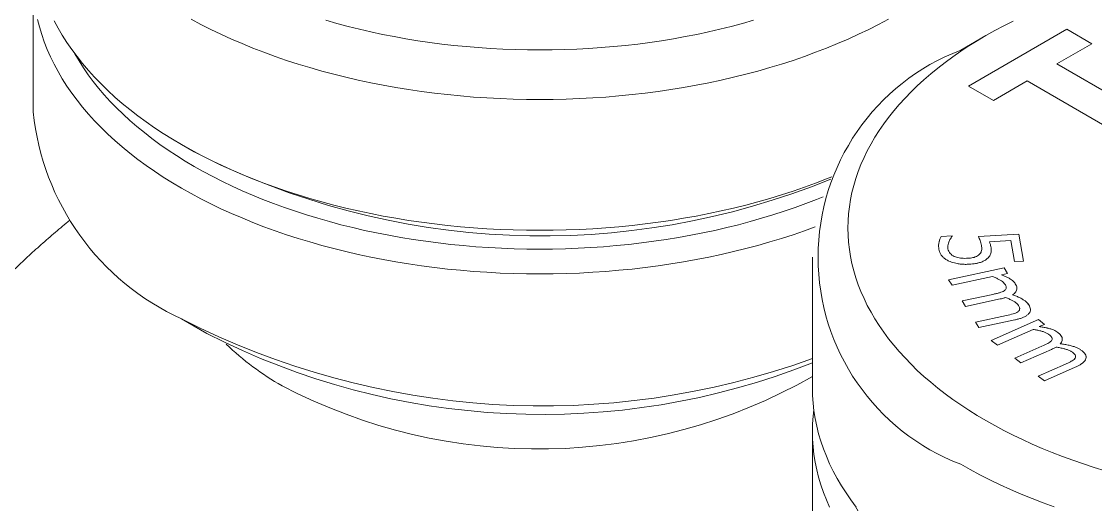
# Model space of a CAD drawing. Header units: millimetres. Extents: x 2 to 278, y 1 to 215.
# Drawn here: x 228.44 to 251.46, y 188.08 to 198.42 of the extents above; entities that cross this region are included whole.
import ezdxf

# ---------------------------------------------------------------- set-up
doc = ezdxf.new("R2010")
doc.units = ezdxf.units.MM

msp = doc.modelspace()

# ---------------------------------------------------------------- linework, layer by layer
at = {"color": 7, "linetype": 'Continuous', "lineweight": 18}
for p, q in [((228.692, 199.283), (228.692, 196.483)), ((248.74, 197.036), (250.849, 198.254)), ((248.741, 197.036), (250.849, 198.253)), ((250.849, 198.254), (251.385, 197.944)), ((250.849, 198.253), (250.849, 198.254)), ((250.849, 198.253), (251.385, 197.944)), ((249.114, 198.116), (248.575, 197.805)), ((251.385, 197.944), (250.636, 197.512)), ((250.636, 197.512), (252.517, 196.426)), ((250.636, 197.512), (252.516, 196.426)), ((250.636, 197.512), (250.636, 197.512)), ((250.002, 197.146), (249.276, 196.727)), ((251.883, 196.06), (250.002, 197.146)), ((249.276, 196.727), (248.74, 197.036)), ((231.871, 195.784), (232.141, 195.629)), ((248.156, 193.819), (248.392, 193.833)), ((248.156, 193.818), (248.392, 193.832)), ((248.156, 193.818), (248.156, 193.819)), ((248.392, 193.833), (248.394, 193.824)), ((248.392, 193.832), (248.392, 193.833)), ((248.392, 193.832), (248.394, 193.823)), ((248.957, 193.818), (249.819, 193.869)), ((248.957, 193.817), (249.819, 193.869)), ((249.647, 193.729), (249.193, 193.702)), ((249.193, 193.702), (249.193, 193.702)), ((249.728, 193.28), (249.647, 193.729)), ((249.819, 193.869), (249.923, 193.291)), ((249.819, 193.869), (249.923, 193.291)), ((249.819, 193.869), (249.819, 193.869)), ((248.3, 193.592), (248.302, 193.55)), ((248.973, 193.429), (248.973, 193.429)), ((249.221, 193.598), (249.221, 193.598)), ((245.395, 193.373), (245.395, 190.574)), ((248.437, 193.39), (248.437, 193.391)), ((248.732, 193.35), (248.732, 193.35)), ((249.923, 193.291), (249.728, 193.28)), ((248.315, 192.89), (249.504, 193.143)), ((248.315, 192.89), (249.504, 193.142)), ((249.258, 192.958), (248.389, 192.773)), ((249.578, 193.026), (249.446, 192.998)), ((249.446, 192.998), (249.446, 192.998)), ((249.504, 193.143), (249.578, 193.026)), ((249.504, 193.142), (249.504, 193.143)), ((249.504, 193.142), (249.578, 193.026)), ((248.389, 192.773), (248.315, 192.89)), ((249.745, 192.803), (249.745, 192.803)), ((248.604, 192.437), (249.266, 192.577)), ((248.604, 192.436), (249.266, 192.577)), ((249.266, 192.577), (249.266, 192.577)), ((249.51, 192.653), (249.51, 192.654)), ((249.688, 192.568), (249.688, 192.568)), ((248.678, 192.32), (248.604, 192.437)), ((249.423, 192.478), (248.678, 192.32)), ((250.034, 192.35), (250.034, 192.35)), ((231.871, 192.051), (232.41, 191.74)), ((248.893, 191.983), (249.555, 192.124)), ((248.893, 191.983), (249.555, 192.124)), ((249.732, 192.029), (248.967, 191.867)), ((249.229, 191.592), (250.24, 192.036)), ((249.23, 191.591), (250.24, 192.036)), ((249.555, 192.124), (249.555, 192.124)), ((249.798, 192.2), (249.798, 192.2)), ((250.24, 192.036), (250.373, 191.935)), ((250.24, 192.036), (250.372, 191.935)), ((250.24, 192.036), (250.24, 192.036)), ((248.967, 191.867), (248.893, 191.983)), ((250.127, 191.827), (249.362, 191.491)), ((250.373, 191.935), (250.26, 191.886)), ((250.26, 191.886), (250.26, 191.886)), ((249.362, 191.491), (249.229, 191.592)), ((250.52, 191.583), (250.52, 191.583)), ((250.66, 191.758), (250.66, 191.759)), ((249.734, 191.209), (250.317, 191.466)), ((249.734, 191.209), (250.317, 191.465)), ((250.522, 191.397), (249.866, 191.109)), ((250.317, 191.465), (250.317, 191.466)), ((250.708, 191.518), (250.708, 191.518)), ((251.165, 191.376), (251.165, 191.377)), ((249.866, 191.109), (249.734, 191.209)), ((251.023, 191.2), (251.023, 191.201)), ((250.238, 190.827), (250.821, 191.083)), ((250.238, 190.827), (250.821, 191.083)), ((251.031, 191.017), (250.371, 190.727)), ((250.821, 191.083), (250.821, 191.083)), ((250.371, 190.727), (250.238, 190.827)), ((245.395, 189.64), (245.395, 186.84))]:
    msp.add_line(p, q, dxfattribs=at)
at = {"color": 7, "linetype": 'Continuous', "lineweight": 18, "flags": 128}
for points in [[(245.454, 194.022), (245.224, 193.938), (244.98, 193.854), (244.732, 193.774), (244.48, 193.698), (244.225, 193.625), (243.967, 193.556), (243.706, 193.492), (243.442, 193.431), (243.175, 193.374), (242.906, 193.321), (242.635, 193.273), (242.361, 193.228), (242.086, 193.188), (241.808, 193.151), (241.53, 193.119), (241.249, 193.092), (240.968, 193.068), (240.686, 193.049), (240.403, 193.034), (240.119, 193.023), (239.835, 193.017), (239.551, 193.014), (239.266, 193.017), (238.982, 193.023), (238.699, 193.034), (238.416, 193.049), (238.133, 193.068), (237.852, 193.092), (237.572, 193.119), (237.293, 193.151), (237.016, 193.188), (236.74, 193.228), (236.467, 193.273), (236.195, 193.321), (235.926, 193.374), (235.659, 193.431), (235.395, 193.492), (235.134, 193.556), (234.876, 193.625), (234.621, 193.698), (234.369, 193.774), (234.121, 193.854), (233.877, 193.938), (233.637, 194.026), (233.4, 194.117), (233.168, 194.212), (232.94, 194.31), (232.717, 194.411), (232.499, 194.516), (232.285, 194.624), (232.076, 194.736), (231.873, 194.85), (231.674, 194.968), (231.481, 195.088), (231.294, 195.212), (231.112, 195.338), (230.936, 195.467), (230.766, 195.598), (230.602, 195.732), (230.444, 195.869), (230.292, 196.008), (230.147, 196.149), (230.008, 196.292), (229.876, 196.437), (229.75, 196.584), (229.631, 196.733), (229.519, 196.884), (229.413, 197.036), (229.315, 197.19), (229.224, 197.346), (229.139, 197.503), (229.062, 197.66), (228.992, 197.82), (228.929, 197.98), (228.874, 198.141), (228.826, 198.302), (228.785, 198.465)], [(245.813, 195.095), (245.701, 195.05), (245.465, 194.959), (245.224, 194.871), (244.98, 194.788), (244.732, 194.707), (244.48, 194.631), (244.225, 194.558), (243.967, 194.49), (243.706, 194.425), (243.442, 194.364), (243.175, 194.307), (242.906, 194.254), (242.635, 194.206), (242.361, 194.161), (242.086, 194.121), (241.808, 194.085), (241.53, 194.053), (241.249, 194.025), (240.968, 194.001), (240.686, 193.982), (240.403, 193.967), (240.119, 193.956), (239.835, 193.95), (239.551, 193.948), (239.266, 193.95), (238.982, 193.956), (238.699, 193.967), (238.416, 193.982), (238.133, 194.001), (237.852, 194.025), (237.572, 194.053), (237.293, 194.085), (237.016, 194.121), (236.74, 194.161), (236.467, 194.206), (236.195, 194.254), (235.926, 194.307), (235.659, 194.364), (235.395, 194.425), (235.134, 194.49), (234.876, 194.558), (234.621, 194.631), (234.369, 194.707), (234.121, 194.788), (233.877, 194.871), (233.637, 194.959), (233.4, 195.05), (233.168, 195.145), (232.94, 195.243), (232.717, 195.345), (232.499, 195.45), (232.285, 195.558), (232.076, 195.669), (231.873, 195.784), (231.674, 195.901), (231.481, 196.022), (231.294, 196.145), (231.112, 196.271), (230.936, 196.4), (230.766, 196.532), (230.602, 196.666), (230.444, 196.802), (230.292, 196.941), (230.147, 197.082), (230.008, 197.225), (229.876, 197.37), (229.75, 197.518), (229.631, 197.667), (229.519, 197.817), (229.413, 197.97), (229.315, 198.124), (229.224, 198.279), (229.139, 198.436)], [(232.076, 198.469), (232.285, 198.358), (232.499, 198.249), (232.717, 198.145), (232.94, 198.043), (233.168, 197.945), (233.4, 197.85), (233.637, 197.759), (233.877, 197.671), (234.121, 197.587), (234.369, 197.507), (234.621, 197.431), (234.876, 197.358), (235.134, 197.29), (235.395, 197.225), (235.659, 197.164), (235.926, 197.107), (236.195, 197.054), (236.467, 197.006), (236.74, 196.961), (237.016, 196.921), (237.293, 196.885), (237.572, 196.853), (237.852, 196.825), (238.133, 196.801), (238.416, 196.782), (238.699, 196.767), (238.982, 196.756), (239.266, 196.75), (239.551, 196.748), (239.835, 196.75), (240.119, 196.756), (240.403, 196.767), (240.686, 196.782), (240.968, 196.801), (241.249, 196.825), (241.53, 196.853), (241.808, 196.885), (242.086, 196.921), (242.361, 196.961), (242.635, 197.006), (242.906, 197.054), (243.175, 197.107), (243.442, 197.164), (243.706, 197.225), (243.967, 197.29), (244.225, 197.358), (244.48, 197.431), (244.732, 197.507), (244.98, 197.587), (245.224, 197.671), (245.465, 197.759), (245.701, 197.85), (245.933, 197.945), (246.161, 198.043), (246.384, 198.145), (246.603, 198.249), (246.816, 198.358), (247.025, 198.469)], [(234.967, 198.445), (235.204, 198.377), (235.444, 198.314), (235.687, 198.253), (235.932, 198.197), (236.18, 198.144), (236.431, 198.095), (236.683, 198.05), (236.938, 198.008), (237.194, 197.971), (237.452, 197.937), (237.711, 197.907), (237.971, 197.881), (238.233, 197.86), (238.495, 197.842), (238.759, 197.828), (239.022, 197.818), (239.286, 197.812), (239.551, 197.81), (239.815, 197.812), (240.079, 197.818), (240.343, 197.828), (240.606, 197.842), (240.869, 197.86), (241.13, 197.881), (241.391, 197.907), (241.65, 197.937), (241.908, 197.971), (242.164, 198.008), (242.418, 198.05), (242.671, 198.095), (242.921, 198.144), (243.169, 198.197), (243.414, 198.253), (243.657, 198.314), (243.897, 198.377), (244.134, 198.445)], [(249.697, 198.428), (249.498, 198.327), (249.304, 198.224), (249.115, 198.117), (248.93, 198.008), (248.751, 197.896), (248.577, 197.781), (248.408, 197.664), (248.244, 197.544), (248.086, 197.422), (247.933, 197.297), (247.786, 197.17), (247.645, 197.041), (247.51, 196.91), (247.381, 196.777), (247.258, 196.642), (247.141, 196.505), (247.03, 196.366), (246.926, 196.226), (246.828, 196.084), (246.737, 195.941), (246.652, 195.797), (246.573, 195.651), (246.502, 195.504), (246.436, 195.356), (246.378, 195.208), (246.327, 195.058), (246.282, 194.907), (246.244, 194.756), (246.213, 194.605), (246.189, 194.453), (246.171, 194.301), (246.161, 194.148), (246.157, 193.996), (246.161, 193.843), (246.171, 193.691), (246.189, 193.538), (246.213, 193.386), (246.244, 193.235), (246.282, 193.084), (246.327, 192.934), (246.378, 192.784), (246.436, 192.635), (246.502, 192.487), (246.573, 192.34), (246.652, 192.195), (246.737, 192.05), (246.828, 191.907), (246.926, 191.765), (247.03, 191.625), (247.141, 191.486), (247.258, 191.35), (247.381, 191.215), (247.51, 191.081), (247.645, 190.95), (247.786, 190.821), (247.933, 190.694), (248.086, 190.57), (248.244, 190.447), (248.408, 190.328), (248.577, 190.21), (248.751, 190.096), (248.93, 189.984), (249.115, 189.874)], [(245.629, 194.667), (245.485, 194.609), (245.257, 194.521), (245.025, 194.437), (244.789, 194.356), (244.55, 194.278), (244.307, 194.205), (244.061, 194.135), (243.812, 194.068), (243.56, 194.006), (243.305, 193.947), (243.048, 193.892), (242.788, 193.841), (242.526, 193.795), (242.262, 193.752), (241.997, 193.713), (241.729, 193.678), (241.46, 193.647), (241.19, 193.62), (240.918, 193.597), (240.646, 193.579), (240.373, 193.564), (240.099, 193.554), (239.825, 193.548), (239.551, 193.545), (239.276, 193.548), (239.002, 193.554), (238.729, 193.564), (238.456, 193.579), (238.183, 193.597), (237.912, 193.62), (237.641, 193.647), (237.372, 193.678), (237.105, 193.713), (236.839, 193.752), (236.575, 193.795), (236.313, 193.841), (236.053, 193.892), (235.796, 193.947), (235.541, 194.006), (235.289, 194.068), (235.04, 194.135), (234.794, 194.205), (234.551, 194.278), (234.312, 194.356), (234.076, 194.437), (233.844, 194.521), (233.616, 194.609), (233.392, 194.701), (233.172, 194.795), (232.957, 194.893), (232.746, 194.995), (232.54, 195.099), (232.338, 195.207), (232.142, 195.317), (231.951, 195.43), (231.764, 195.547), (231.584, 195.666), (231.408, 195.787), (231.238, 195.912), (231.074, 196.039), (230.916, 196.168), (230.764, 196.3), (230.617, 196.434), (230.477, 196.57), (230.343, 196.708), (230.215, 196.848), (230.094, 196.99), (229.979, 197.134), (229.871, 197.279), (229.769, 197.426), (229.674, 197.575), (229.586, 197.725), (229.584, 197.728)], [(246.334, 188.024), (246.222, 188.175), (246.117, 188.327), (246.018, 188.481), (245.927, 188.637), (245.843, 188.793), (245.765, 188.951), (245.695, 189.11), (245.633, 189.27), (245.577, 189.431), (245.529, 189.593), (245.488, 189.755), (245.455, 189.918), (245.429, 190.082), (245.41, 190.246), (245.399, 190.409), (245.395, 190.574)], [(245.765, 188.018), (245.695, 188.177), (245.633, 188.337), (245.577, 188.498), (245.529, 188.66), (245.488, 188.822), (245.455, 188.985), (245.429, 189.148), (245.41, 189.312), (245.399, 189.476), (245.395, 189.64), (245.399, 189.804), (245.41, 189.968), (245.426, 190.107)], [(249.115, 189.874), (249.304, 189.768), (249.498, 189.664), (249.697, 189.564), (249.9, 189.466), (250.108, 189.372), (250.319, 189.28), (250.535, 189.192), (250.755, 189.107), (250.979, 189.026), (251.206, 188.948), (251.436, 188.873), (251.67, 188.802)], [(248.576, 188.941), (248.779, 188.826), (248.988, 188.715), (249.202, 188.607), (249.42, 188.502), (249.644, 188.4), (249.872, 188.302), (250.104, 188.207), (250.34, 188.116), (250.58, 188.029)], [(246.377, 187.932), (246.289, 188.082), (246.287, 188.085)]]:
    msp.add_lwpolyline(points, dxfattribs=at)
at = {"color": 7, "linetype": 'Continuous', "lineweight": 18}
for centre, radius, start, end in [((250.258, 193.373), 4.741, 110.7977, 249.2184), ((234.131, 197.028), 5.466, 185.7216, 245.5985), ((239.599, 210.174), 16.346, 242.8536, 292.2512), ((239.614, 207.202), 17.014, 242.9368, 289.8663), ((239.601, 205.779), 15.773, 242.8819, 291.5516), ((236.986, 195.847), 6.007, 226.1921, 240.495), ((239.531, 201.131), 11.865, 242.3664, 299.6229)]:
    msp.add_arc(centre, radius, start, end, dxfattribs=at)
for points, knots in [([(223.97, 188.078), (224.074, 188.217), (224.283, 188.494), (224.6, 188.906), (224.918, 189.315), (225.24, 189.721), (225.566, 190.123), (225.894, 190.521), (226.227, 190.913), (226.541, 191.276), (226.836, 191.608), (227.112, 191.912), (227.391, 192.21), (227.673, 192.504), (227.958, 192.791), (228.244, 193.072), (228.533, 193.345), (228.827, 193.613), (229.128, 193.875), (229.343, 194.058), (229.457, 194.148), (229.468, 194.157)], [0, 0, 0, 0, 0.061409, 0.122819, 0.18427, 0.245721, 0.307338, 0.368956, 0.430655, 0.492353, 0.542141, 0.591929, 0.641797, 0.691663, 0.741705, 0.791777, 0.841423, 0.891106, 0.942769, 0.994431, 1, 1, 1, 1]), ([(248.101, 193.613), (248.101, 193.614), (248.099, 193.642), (248.108, 193.691), (248.125, 193.758), (248.145, 193.798), (248.156, 193.818)], [0, 0, 0, 0, 0.019712, 0.400889, 0.700487, 1, 1, 1, 1]), ([(248.108, 193.538), (248.104, 193.564), (248.098, 193.617), (248.107, 193.691), (248.125, 193.759), (248.145, 193.799), (248.156, 193.819)], [0, 0, 0, 0, 0.279993, 0.559962, 0.780012, 1, 1, 1, 1]), ([(248.394, 193.824), (248.376, 193.799), (248.34, 193.751), (248.311, 193.68), (248.298, 193.627), (248.3, 193.601), (248.3, 193.595)], [0, 0, 0, 0, 0.332897, 0.665895, 0.927557, 1, 1, 1, 1]), ([(249.02, 193.621), (249.016, 193.64), (249.009, 193.677), (248.987, 193.742), (248.968, 193.789), (248.957, 193.818)], [0, 0, 0, 0, 0.280007, 0.560015, 1, 1, 1, 1]), ([(249.193, 193.702), (249.2, 193.683), (249.211, 193.648), (249.218, 193.613), (249.221, 193.598)], [0, 0, 0, 0, 0.5600191, 1, 1, 1, 1]), ([(249.193, 193.702), (249.2, 193.682), (249.211, 193.648), (249.218, 193.613), (249.221, 193.598)], [0, 0, 0, 0, 0.560019, 1, 1, 1, 1]), ([(248.323, 193.288), (248.3, 193.3), (248.254, 193.324), (248.199, 193.367), (248.154, 193.418), (248.122, 193.475), (248.112, 193.517), (248.108, 193.538)], [0, 0, 0, 0, 0.186613, 0.373295, 0.559984, 0.779981, 1, 1, 1, 1]), ([(248.302, 193.55), (248.307, 193.534), (248.316, 193.5), (248.344, 193.455), (248.386, 193.418), (248.42, 193.4), (248.437, 193.391)], [0, 0, 0, 0, 0.280061, 0.5601011, 0.7800766, 1, 1, 1, 1]), ([(248.302, 193.55), (248.307, 193.533), (248.316, 193.5), (248.344, 193.455), (248.386, 193.417), (248.42, 193.399), (248.437, 193.39)], [0, 0, 0, 0, 0.280061, 0.560101, 0.780077, 1, 1, 1, 1]), ([(248.732, 193.35), (248.75, 193.351), (248.785, 193.354), (248.837, 193.363), (248.888, 193.377), (248.937, 193.398), (248.961, 193.419), (248.973, 193.429)], [0, 0, 0, 0, 0.186793, 0.373573, 0.560236, 0.780158, 1, 1, 1, 1]), ([(248.732, 193.35), (248.75, 193.351), (248.785, 193.353), (248.837, 193.362), (248.888, 193.377), (248.937, 193.398), (248.961, 193.418), (248.973, 193.429)], [0, 0, 0, 0, 0.186793, 0.373573, 0.560236, 0.780158, 1, 1, 1, 1]), ([(248.973, 193.429), (248.983, 193.44), (249.003, 193.461), (249.018, 193.498), (249.025, 193.531), (249.025, 193.552), (249.025, 193.561)], [0, 0, 0, 0, 0.269202, 0.538586, 0.808054, 1, 1, 1, 1]), ([(248.973, 193.429), (248.983, 193.439), (249.003, 193.461), (249.018, 193.497), (249.025, 193.53), (249.025, 193.552), (249.025, 193.56)], [0, 0, 0, 0, 0.2692017, 0.538586, 0.808054, 1, 1, 1, 1]), ([(249.025, 193.564), (249.025, 193.569), (249.026, 193.588), (249.023, 193.607), (249.02, 193.621)], [0, 0, 0, 0, 0.238353, 1, 1, 1, 1]), ([(249.221, 193.598), (249.224, 193.582), (249.228, 193.551), (249.229, 193.504), (249.222, 193.46), (249.207, 193.42), (249.186, 193.385), (249.166, 193.363), (249.156, 193.352)], [0, 0, 0, 0, 0.186684, 0.373373, 0.560007, 0.706677, 0.853339, 1, 1, 1, 1]), ([(249.221, 193.598), (249.224, 193.582), (249.228, 193.561), (249.227, 193.54), (249.227, 193.535)], [0, 0, 0, 0, 0.7467518, 1, 1, 1, 1]), ([(248.756, 193.222), (248.728, 193.22), (248.671, 193.218), (248.585, 193.223), (248.507, 193.233), (248.438, 193.248), (248.377, 193.265), (248.341, 193.281), (248.323, 193.288)], [0, 0, 0, 0, 0.186642, 0.373314, 0.55996, 0.706626, 0.853347, 1, 1, 1, 1]), ([(248.437, 193.391), (248.453, 193.384), (248.485, 193.371), (248.539, 193.358), (248.599, 193.35), (248.664, 193.347), (248.709, 193.349), (248.732, 193.35)], [0, 0, 0, 0, 0.186579, 0.373245, 0.559928, 0.779954, 1, 1, 1, 1]), ([(248.437, 193.39), (248.453, 193.384), (248.485, 193.371), (248.539, 193.358), (248.599, 193.35), (248.664, 193.347), (248.709, 193.349), (248.732, 193.35)], [0, 0, 0, 0, 0.186579, 0.373245, 0.559928, 0.779954, 1, 1, 1, 1]), ([(249.156, 193.352), (249.139, 193.338), (249.106, 193.309), (249.038, 193.275), (248.966, 193.251), (248.894, 193.236), (248.826, 193.226), (248.779, 193.223), (248.756, 193.222)], [0, 0, 0, 0, 0.186507, 0.373123, 0.559765, 0.706489, 0.853233, 1, 1, 1, 1]), ([(249.523, 192.793), (249.513, 192.806), (249.493, 192.832), (249.449, 192.867), (249.393, 192.898), (249.33, 192.929), (249.282, 192.948), (249.258, 192.958)], [0, 0, 0, 0, 0.186514, 0.373158, 0.559902, 0.779959, 1, 1, 1, 1]), ([(249.446, 192.998), (249.47, 192.989), (249.517, 192.97), (249.584, 192.939), (249.64, 192.907), (249.686, 192.873), (249.72, 192.839), (249.737, 192.815), (249.745, 192.803)], [0, 0, 0, 0, 0.18668, 0.373361, 0.559999, 0.706651, 0.853336, 1, 1, 1, 1]), ([(249.446, 192.998), (249.47, 192.988), (249.517, 192.97), (249.584, 192.939), (249.64, 192.906), (249.686, 192.873), (249.72, 192.839), (249.737, 192.815), (249.745, 192.803)], [0, 0, 0, 0, 0.18668, 0.373361, 0.559999, 0.706651, 0.853336, 1, 1, 1, 1]), ([(249.55, 192.721), (249.55, 192.724), (249.551, 192.738), (249.541, 192.762), (249.529, 192.783), (249.523, 192.793)], [0, 0, 0, 0, 0.126887, 0.563302, 1, 1, 1, 1]), ([(249.745, 192.803), (249.754, 192.788), (249.771, 192.759), (249.781, 192.712), (249.776, 192.669), (249.758, 192.63), (249.73, 192.596), (249.702, 192.578), (249.688, 192.568)], [0, 0, 0, 0, 0.1866862, 0.373445, 0.5599822, 0.70662, 0.8533571, 1, 1, 1, 1]), ([(249.745, 192.803), (249.754, 192.788), (249.77, 192.759), (249.781, 192.725), (249.778, 192.708), (249.778, 192.706)], [0, 0, 0, 0, 0.468403, 0.936988, 1, 1, 1, 1]), ([(249.266, 192.577), (249.291, 192.583), (249.339, 192.594), (249.405, 192.611), (249.465, 192.629), (249.495, 192.645), (249.51, 192.654)], [0, 0, 0, 0, 0.28014, 0.560278, 0.78031, 1, 1, 1, 1]), ([(249.266, 192.577), (249.291, 192.583), (249.339, 192.593), (249.405, 192.611), (249.465, 192.629), (249.495, 192.645), (249.51, 192.653)], [0, 0, 0, 0, 0.28014, 0.560278, 0.78031, 1, 1, 1, 1]), ([(249.539, 192.508), (249.518, 192.502), (249.48, 192.491), (249.44, 192.482), (249.423, 192.478)], [0, 0, 0, 0, 0.5600293, 1, 1, 1, 1]), ([(249.51, 192.654), (249.519, 192.661), (249.537, 192.676), (249.55, 192.698), (249.55, 192.712), (249.55, 192.717)], [0, 0, 0, 0, 0.3957636, 0.7916815, 1, 1, 1, 1]), ([(249.51, 192.653), (249.519, 192.661), (249.537, 192.676), (249.55, 192.698), (249.55, 192.712), (249.55, 192.717)], [0, 0, 0, 0, 0.395764, 0.791681, 1, 1, 1, 1]), ([(249.812, 192.339), (249.802, 192.353), (249.782, 192.38), (249.735, 192.415), (249.678, 192.447), (249.612, 192.479), (249.563, 192.498), (249.539, 192.508)], [0, 0, 0, 0, 0.186548, 0.373162, 0.559893, 0.779954, 1, 1, 1, 1]), ([(249.688, 192.568), (249.716, 192.558), (249.771, 192.538), (249.848, 192.503), (249.914, 192.467), (249.966, 192.429), (250.006, 192.391), (250.025, 192.364), (250.034, 192.35)], [0, 0, 0, 0, 0.186695, 0.373387, 0.560013, 0.706648, 0.853339, 1, 1, 1, 1]), ([(249.688, 192.568), (249.716, 192.558), (249.771, 192.538), (249.848, 192.503), (249.914, 192.467), (249.966, 192.429), (250.006, 192.391), (250.025, 192.363), (250.034, 192.35)], [0, 0, 0, 0, 0.186695, 0.373387, 0.560013, 0.706648, 0.853339, 1, 1, 1, 1]), ([(250.034, 192.35), (250.043, 192.335), (250.06, 192.306), (250.071, 192.259), (250.067, 192.212), (250.042, 192.167), (249.997, 192.128), (249.941, 192.095), (249.876, 192.068), (249.806, 192.046), (249.757, 192.035), (249.732, 192.029)], [0, 0, 0, 0, 0.112071, 0.224118, 0.336001, 0.447846, 0.559794, 0.669782, 0.779829, 0.889912, 1, 1, 1, 1]), ([(249.798, 192.2), (249.807, 192.207), (249.826, 192.222), (249.838, 192.245), (249.838, 192.259), (249.838, 192.264)], [0, 0, 0, 0, 0.391727, 0.783681, 1, 1, 1, 1]), ([(249.798, 192.2), (249.807, 192.207), (249.826, 192.222), (249.838, 192.245), (249.838, 192.259), (249.838, 192.264)], [0, 0, 0, 0, 0.391727, 0.783681, 1, 1, 1, 1]), ([(249.838, 192.268), (249.839, 192.271), (249.84, 192.285), (249.83, 192.309), (249.818, 192.329), (249.812, 192.339)], [0, 0, 0, 0, 0.1183024, 0.5590745, 1, 1, 1, 1]), ([(250.034, 192.35), (250.043, 192.335), (250.059, 192.305), (250.071, 192.271), (250.068, 192.252), (250.068, 192.249)], [0, 0, 0, 0, 0.45332, 0.9065425, 1, 1, 1, 1]), ([(249.555, 192.124), (249.603, 192.135), (249.67, 192.151), (249.753, 192.176), (249.783, 192.192), (249.798, 192.2)], [0, 0, 0, 0, 0.560241, 0.780293, 1, 1, 1, 1]), ([(249.555, 192.124), (249.603, 192.135), (249.67, 192.15), (249.753, 192.175), (249.783, 192.192), (249.798, 192.2)], [0, 0, 0, 0, 0.560241, 0.780293, 1, 1, 1, 1]), ([(250.466, 191.718), (250.45, 191.729), (250.418, 191.751), (250.357, 191.775), (250.287, 191.795), (250.21, 191.813), (250.155, 191.823), (250.127, 191.827)], [0, 0, 0, 0, 0.186486, 0.373126, 0.559884, 0.779957, 1, 1, 1, 1]), ([(250.26, 191.886), (250.289, 191.882), (250.345, 191.874), (250.428, 191.858), (250.501, 191.838), (250.565, 191.815), (250.617, 191.789), (250.646, 191.769), (250.66, 191.759)], [0, 0, 0, 0, 0.186682, 0.373375, 0.560035, 0.706644, 0.853351, 1, 1, 1, 1]), ([(250.26, 191.886), (250.289, 191.882), (250.345, 191.874), (250.428, 191.857), (250.501, 191.838), (250.565, 191.815), (250.617, 191.789), (250.646, 191.769), (250.66, 191.758)], [0, 0, 0, 0, 0.186682, 0.373375, 0.560035, 0.706644, 0.853351, 1, 1, 1, 1]), ([(250.317, 191.466), (250.359, 191.485), (250.417, 191.512), (250.487, 191.552), (250.509, 191.573), (250.52, 191.583)], [0, 0, 0, 0, 0.560227, 0.780243, 1, 1, 1, 1]), ([(250.317, 191.465), (250.359, 191.485), (250.417, 191.512), (250.487, 191.551), (250.509, 191.572), (250.52, 191.583)], [0, 0, 0, 0, 0.5602269, 0.7802433, 1, 1, 1, 1]), ([(250.534, 191.627), (250.534, 191.63), (250.536, 191.643), (250.523, 191.665), (250.499, 191.692), (250.477, 191.71), (250.466, 191.718)], [0, 0, 0, 0, 0.0941197, 0.3637013, 0.6818303, 1, 1, 1, 1]), ([(250.52, 191.583), (250.526, 191.592), (250.535, 191.605), (250.534, 191.619), (250.534, 191.624)], [0, 0, 0, 0, 0.6583753, 1, 1, 1, 1]), ([(250.52, 191.583), (250.526, 191.592), (250.535, 191.605), (250.534, 191.619), (250.534, 191.623)], [0, 0, 0, 0, 0.6583753, 1, 1, 1, 1]), ([(250.66, 191.759), (250.676, 191.746), (250.708, 191.719), (250.741, 191.675), (250.754, 191.631), (250.751, 191.589), (250.737, 191.552), (250.718, 191.53), (250.708, 191.518)], [0, 0, 0, 0, 0.186691, 0.373373, 0.55989, 0.706602, 0.85329, 1, 1, 1, 1]), ([(250.66, 191.758), (250.676, 191.745), (250.708, 191.719), (250.74, 191.675), (250.753, 191.64), (250.751, 191.621), (250.751, 191.618)], [0, 0, 0, 0, 0.313913, 0.627812, 0.941433, 1, 1, 1, 1]), ([(250.621, 191.447), (250.604, 191.437), (250.571, 191.42), (250.537, 191.404), (250.522, 191.397)], [0, 0, 0, 0, 0.560007, 1, 1, 1, 1]), ([(250.97, 191.336), (250.954, 191.347), (250.921, 191.369), (250.858, 191.394), (250.786, 191.415), (250.707, 191.433), (250.65, 191.442), (250.621, 191.447)], [0, 0, 0, 0, 0.186523, 0.373158, 0.55985, 0.779914, 1, 1, 1, 1]), ([(250.708, 191.518), (250.74, 191.514), (250.805, 191.506), (250.899, 191.488), (250.984, 191.467), (251.056, 191.441), (251.115, 191.411), (251.148, 191.388), (251.165, 191.377)], [0, 0, 0, 0, 0.1867, 0.373409, 0.560031, 0.706643, 0.853367, 1, 1, 1, 1]), ([(250.708, 191.518), (250.74, 191.514), (250.805, 191.505), (250.899, 191.488), (250.984, 191.467), (251.056, 191.44), (251.115, 191.411), (251.148, 191.388), (251.165, 191.376)], [0, 0, 0, 0, 0.1867, 0.373409, 0.560031, 0.706643, 0.853367, 1, 1, 1, 1]), ([(251.165, 191.377), (251.181, 191.364), (251.212, 191.338), (251.247, 191.295), (251.265, 191.249), (251.262, 191.201), (251.237, 191.156), (251.199, 191.115), (251.15, 191.079), (251.093, 191.046), (251.052, 191.027), (251.031, 191.017)], [0, 0, 0, 0, 0.112043, 0.22407, 0.335991, 0.447837, 0.559787, 0.669774, 0.779827, 0.889904, 1, 1, 1, 1]), ([(251.165, 191.376), (251.181, 191.364), (251.212, 191.338), (251.246, 191.295), (251.263, 191.259), (251.261, 191.238), (251.26, 191.233)], [0, 0, 0, 0, 0.301002, 0.601957, 0.902632, 1, 1, 1, 1]), ([(250.821, 191.083), (250.842, 191.093), (250.885, 191.112), (250.941, 191.141), (250.99, 191.169), (251.012, 191.19), (251.023, 191.201)], [0, 0, 0, 0, 0.280156, 0.56031, 0.780315, 1, 1, 1, 1]), ([(250.821, 191.083), (250.842, 191.093), (250.885, 191.112), (250.941, 191.141), (250.99, 191.169), (251.012, 191.19), (251.023, 191.2)], [0, 0, 0, 0, 0.280156, 0.56031, 0.780315, 1, 1, 1, 1]), ([(251.038, 191.245), (251.038, 191.248), (251.039, 191.26), (251.027, 191.283), (251.003, 191.31), (250.981, 191.328), (250.97, 191.336)], [0, 0, 0, 0, 0.09126, 0.36178, 0.68072, 1, 1, 1, 1]), ([(251.023, 191.201), (251.029, 191.209), (251.038, 191.222), (251.038, 191.237), (251.038, 191.241)], [0, 0, 0, 0, 0.653136, 1, 1, 1, 1]), ([(251.023, 191.2), (251.029, 191.209), (251.038, 191.222), (251.038, 191.236), (251.038, 191.241)], [0, 0, 0, 0, 0.653136, 1, 1, 1, 1])]:
    msp.add_open_spline(points, degree=3, knots=knots, dxfattribs=at)

doc.saveas('drawing.dxf')
